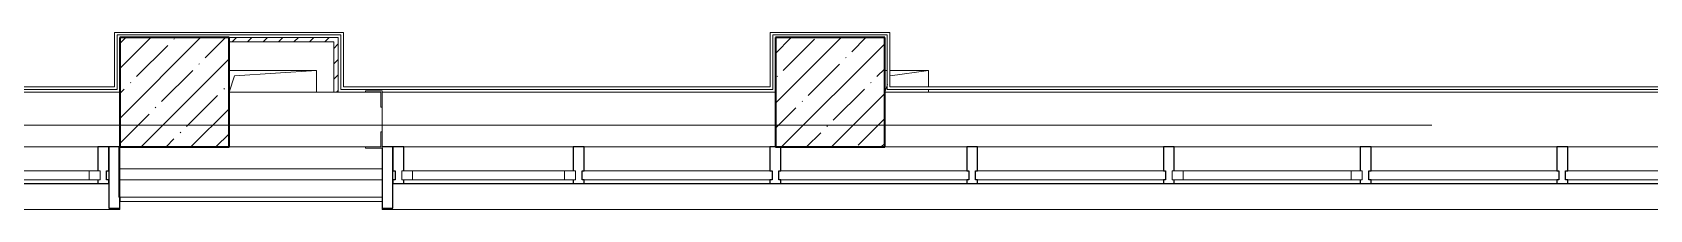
# Model space of a CAD drawing. Header units: millimetres. Extents: x 5993 to 95364, y 94667 to 143522.
# Drawn here: x 43891 to 44494, y 113919 to 113985 of the extents above; entities that cross this region are included whole.
import ezdxf

# ---------------------------------------------------------------- set-up
doc = ezdxf.new("R2010")
doc.units = ezdxf.units.MM
doc.linetypes.add('50_200_ШТРИХ_1Т_ш5_п1_п1_', pattern=[1400, 1000, -200, 0, -200])
doc.linetypes.add('Штрих короткий', pattern=[300, 150, -150])
for name, color, linetype, lineweight in [('0-2', 7, 'Continuous', 9), ('S-GRID-____-OTLN-1', 7, '50_200_ШТРИХ_1Т_ш5_п1_п1_', 9), ('Импосты витража', 7, 'Continuous', 9), ('Импосты витража-1', 7, 'Continuous', 25), ('Каркас_Импост', 7, 'Continuous', 13), ('Каркас_Импост-1', 7, 'Continuous', 9), ('Несущие колонны', 7, 'Continuous', 9), ('Несущие колонны-1', 7, 'Continuous', 35), ('Обобщенные модели', 7, 'Continuous', 9), ('Общие ребра', 7, 'Continuous', 9), ('Окна', 7, 'Continuous', 9), ('Остекление-1', 7, 'Continuous', 9), ('Перемычка-1', 7, 'Штрих короткий', 9), ('Стены', 7, 'Continuous', 9), ('Стены-1', 7, 'Continuous', 13)]:
    doc.layers.add(name, color=color, linetype=linetype, lineweight=lineweight)
doc.layers.add('Штриховка разреза-4', color=7, linetype='Continuous', lineweight=5, true_color=0x0080ff)

# ---------------------------------------------------------------- blocks, each defined once
blk = doc.blocks.new('BSC_Колонна _Прямоугольная - 500х500-V75-АИ2_01_План напольных покрытий и плинтусов 1го этажа _Часть 2_')
at = {"layer": 'Несущие колонны'}
h = blk.add_hatch(dxfattribs=at)
h.set_pattern_fill('FP_85', color=256, style=0, pattern_type=2)
h.set_pattern_definition([(45, (-31400, -150), (-114.04925, 114.04925), []), (45, (-31285.95, -150), (-114.04925, 114.04925), [201.613, -40.323, 3.353, -36.97])])
h.paths.add_polyline_path([(-250, -250), (250, -250), (250, 250), (-250, 250), (-250, 200.1)], flags=0)
at = {"layer": 'Несущие колонны-1'}
for p, q in [((250, 250), (-250, 250)), ((-250, 250), (-250, -250)), ((250, -250), (250, 250)), ((-250, -250), (250, -250))]:
    blk.add_line(p, q, dxfattribs=at)
blk = doc.blocks.new('BSC_Колонна _Прямоугольная - 500х500-V92-АИ2_01_План напольных покрытий и плинтусов 1го этажа _Часть 2_')
at = {"layer": 'Несущие колонны'}
h = blk.add_hatch(dxfattribs=at)
h.set_pattern_fill('FP_111', color=256, style=0, pattern_type=2)
h.set_pattern_definition([(45, (-28400, -150), (-114.04925, 114.04925), []), (45, (-28285.95, -150), (-114.04925, 114.04925), [201.613, -40.323, 3.353, -36.97])])
h.paths.add_polyline_path([(-250, -250), (250, -250), (250, 250), (-250, 250), (-250, 200.1)], flags=0)
at = {"layer": 'Несущие колонны-1'}
for p, q in [((250, 250), (-250, 250)), ((-250, 250), (-250, -250)), ((250, -250), (250, 250)), ((-250, -250), (250, -250))]:
    blk.add_line(p, q, dxfattribs=at)
blk = doc.blocks.new('Проем_Дверь_Прямоугольный - 1800х2700h_оконные проемы-25805030-АИ2_01_План напольных покрытий и плинтусов 1го этажа _Часть 2_')
at = {"layer": 'Перемычка-1'}
for p, q in [((900, 125), (-900, 125)), ((900, -125), (-900, -125))]:
    blk.add_line(p, q, dxfattribs=at)
blk = doc.blocks.new('Прямоугольный импост - Откос НВФ_50х280 мм-25985594-АИ2_01_План напольных покрытий и плинтусов 1го этажа _Часть 2_')
at = {"layer": 'Импосты витража-1'}
for p, q in [((0, 130), (-50, 130)), ((-50, 130), (-50, -150)), ((0, -144), (0, 130)), ((-50, -150), (0, -150))]:
    blk.add_line(p, q, dxfattribs=at)
blk = doc.blocks.new('PNS_Панель прямоугольная1 - Нр_Стекло - 40мм-25343481-АИ2_01_План напольных покрытий и плинтусов 1го этажа _Часть 2_')
at = {"layer": 'Остекление-1'}
for p, q in [((-425, 40), (425, 40)), ((-435, 0), (435, 0)), ((425, 0), (-425, 0))]:
    blk.add_line(p, q, dxfattribs=at)
blk = doc.blocks.new('PNS_Панель прямоугольная2 - Нр_Стекло - 40мм-26243282-АИ2_01_План напольных покрытий и плинтусов 1го этажа _Часть 2_')
at = {"layer": 'Каркас_Импост'}
for p, q in [((-435, 0), (-435, 40)), ((-435, 40), (-385, 40)), ((-385, 40), (-385, 0)), ((435, 40), (385, 40)), ((385, 40), (385, 0)), ((435, 0), (435, 40)), ((-385, 0), (-435, 0)), ((385, 0), (435, 0))]:
    blk.add_line(p, q, dxfattribs=at)
at = {"layer": 'Каркас_Импост-1'}
for p, q in [((-385, 40), (385, 40)), ((-385, 0), (385, 0))]:
    blk.add_line(p, q, dxfattribs=at)
blk = doc.blocks.new('Прямоугольный импост - Импост структурный с накладкой - 150мм-25656012-АИ2_01_План напольных покрытий и плинтусов 1го этажа _Часть 2_')
at = {"layer": 'Импосты витража'}
for p, q in [((30275, -100), (31125, -100)), ((30275, -267), (31125, -267))]:
    blk.add_line(p, q, dxfattribs=at)
blk = doc.blocks.new('Прямоугольный импост - Импост структурный с накладкой - 150мм-V144-АИ2_01_План напольных покрытий и плинтусов 1го этажа _Часть 2_')
at = {"layer": 'Импосты витража'}
for p, q in [((31650, -100), (32025, -100)), ((31175, -267), (32025, -267))]:
    blk.add_line(p, q, dxfattribs=at)
blk = doc.blocks.new('Прямоугольный импост - Импост структурный с накладкой - 150мм-V143-АИ2_01_План напольных покрытий и плинтусов 1го этажа _Часть 2_')
at = {"layer": 'Импосты витража-1'}
for p, q in [((-25, 0), (-25, 17)), ((-25, 17), (25, 17)), ((25, 0), (15, 0)), ((15, 0), (15, -40)), ((25, 17), (25, 0)), ((-25, -150), (-25, -40)), ((15, -40), (25, -40)), ((25, -40), (25, -150)), ((25, -150), (-25, -150))]:
    blk.add_line(p, q, dxfattribs=at)
blk = doc.blocks.new('Прямоугольный импост - Импост структурный с накладкой - 150мм-V147-АИ2_01_План напольных покрытий и плинтусов 1го этажа _Часть 2_')
at = {"layer": 'Импосты витража-1'}
for p, q in [((-25, 0), (-25, 17)), ((-25, 17), (25, 17)), ((-15, 0), (-25, 0)), ((-15, -40), (-15, 0)), ((25, 0), (15, 0)), ((15, 0), (15, -40)), ((25, 17), (25, 0)), ((-25, -150), (-25, -40)), ((-25, -40), (-15, -40)), ((15, -40), (25, -40)), ((25, -40), (25, -150)), ((0, -150), (-25, -150))]:
    blk.add_line(p, q, dxfattribs=at)
blk = doc.blocks.new('Прямоугольный импост - Импост структурный с накладкой - 150мм-25647644-АИ2_01_План напольных покрытий и плинтусов 1го этажа _Часть 2_')
at = {"layer": 'Импосты витража-1'}
for p, q in [((-25, 0), (-25, 17)), ((-25, 17), (25, 17)), ((-15, 0), (-25, 0)), ((-15, -40), (-15, 0)), ((25, 0), (15, 0)), ((15, 0), (15, -40)), ((25, 17), (25, 0)), ((-25, -150), (-25, -40)), ((-25, -40), (-15, -40)), ((15, -40), (25, -40)), ((25, -40), (25, -150)), ((25, -150), (-25, -150))]:
    blk.add_line(p, q, dxfattribs=at)
blk = doc.blocks.new('Прямоугольный импост - Импост структурный с накладкой - 150мм-25647633-АИ2_01_План напольных покрытий и плинтусов 1го этажа _Часть 2_')
at = {"layer": 'Импосты витража-1'}
for p, q in [((-25, 0), (-25, 17)), ((-25, 17), (25, 17)), ((-15, 0), (-25, 0)), ((-15, -40), (-15, 0)), ((25, 17), (25, 0)), ((-25, -150), (-25, -40)), ((-25, -40), (-15, -40)), ((25, -40), (25, -150)), ((25, -150), (-25, -150))]:
    blk.add_line(p, q, dxfattribs=at)
blk = doc.blocks.new('PNS_Панель прямоугольная2 - Нр_Стекло - 40мм-26864621-АИ2_01_План напольных покрытий и плинтусов 1го этажа _Часть 2_')
at = {"layer": 'Каркас_Импост'}
for p, q in [((-397.5, 0), (-397.5, 40)), ((-397.5, 40), (-347.5, 40)), ((-347.5, 40), (-347.5, 0)), ((397.5, 40), (347.5, 40)), ((347.5, 40), (347.5, 0)), ((397.5, 0), (397.5, 40)), ((-347.5, 0), (-397.5, 0)), ((347.5, 0), (397.5, 0))]:
    blk.add_line(p, q, dxfattribs=at)
at = {"layer": 'Каркас_Импост-1'}
for p, q in [((-347.5, 40), (347.5, 40)), ((-347.5, 0), (347.5, 0))]:
    blk.add_line(p, q, dxfattribs=at)
blk = doc.blocks.new('Прямоугольный импост - Импост структурный с накладкой - 150мм-25647642-АИ2_01_План напольных покрытий и плинтусов 1го этажа _Часть 2_')
at = {"layer": 'Импосты витража'}
for p, q in [((93625, -100), (94400, -100)), ((93625, -267), (94400, -267))]:
    blk.add_line(p, q, dxfattribs=at)
blk = doc.blocks.new('PNS_Панель прямоугольная2 - Нр_Стекло - 40мм-26243474-АИ2_01_План напольных покрытий и плинтусов 1го этажа _Часть 2_')
at = {"layer": 'Каркас_Импост'}
for p, q in [((-397.5, 0), (-397.5, 40)), ((-397.5, 40), (-347.5, 40)), ((-347.5, 40), (-347.5, 0)), ((397.5, 40), (347.5, 40)), ((347.5, 40), (347.5, 0)), ((397.5, 0), (397.5, 40)), ((-347.5, 0), (-397.5, 0)), ((347.5, 0), (397.5, 0))]:
    blk.add_line(p, q, dxfattribs=at)
at = {"layer": 'Каркас_Импост-1'}
for p, q in [((-347.5, 40), (347.5, 40)), ((-347.5, 0), (347.5, 0))]:
    blk.add_line(p, q, dxfattribs=at)
blk = doc.blocks.new('Прямоугольный импост - Откос НВФ_50х280 мм-V152-АИ2_01_План напольных покрытий и плинтусов 1го этажа _Часть 2_')
at = {"layer": 'Импосты витража-1'}
for p, q in [((-50, 130), (0, 130)), ((-50, -150), (-50, 130)), ((0, 130), (0, -150)), ((0, -150), (-50, -150))]:
    blk.add_line(p, q, dxfattribs=at)
blk = doc.blocks.new('Фахверк_СКБ_Уголок - 250_2700-27497298-АИ2_01_План напольных покрытий и плинтусов 1го этажа _Часть 2_')
at = {"layer": 'Обобщенные модели'}
for p, q in [((200, 181), (125, 181)), ((125, 181), (125, 106)), ((131, 106), (131, 175)), ((131, 175), (200, 175)), ((200, 175), (200, 181)), ((125, 106), (131, 106)), ((131, -6), (125, -6)), ((125, -6), (125, -81)), ((131, -75), (131, -6)), ((125, -81), (200, -81)), ((200, -75), (131, -75)), ((200, -81), (200, -75))]:
    blk.add_line(p, q, dxfattribs=at)
blk = doc.blocks.new('AR_Отверстие прямоугольное _в плите_ - AR_Отверстие прямоугольное _в плите_-V212-АИ2_01_План напольных покрытий и плинтусов 1го этажа _Часть 2_')
at = {"layer": 'Обобщенные модели'}
for p, q in [((200, 50), (-200, 50)), ((-200, -50), (-175, 25)), ((-175, 25), (200, 50)), ((200, -50), (200, 50))]:
    blk.add_line(p, q, dxfattribs=at)
blk = doc.blocks.new('AR_Отверстие прямоугольное _в плите_ - AR_Отверстие прямоугольное _в плите_-V231-АИ2_01_План напольных покрытий и плинтусов 1го этажа _Часть 2_')
at = {"layer": 'Обобщенные модели'}
for p, q in [((-88, 50), (-100, 50)), ((100, 50), (-76, 50)), ((-76, 22), (-75, 25)), ((-75, 25), (100, 50)), ((100, -26), (100, 50)), ((-100, -50), (-88, -14)), ((100, -50), (100, -38))]:
    blk.add_line(p, q, dxfattribs=at)
blk = doc.blocks.new('Отлив_СКБ - Отлив витража_120_НВФ-31885687-АИ2_01_План напольных покрытий и плинтусов 1го этажа _Часть 2_')
at = {"layer": 'Окна'}
for p, q in [((1750, -2), (50, -2)), ((0, -120), (0, -113)), ((0, -120), (1800, -120)), ((1800, -113), (1800, -120))]:
    blk.add_line(p, q, dxfattribs=at)
blk = doc.blocks.new('Отлив_СКБ - Отлив витража_120_НВФ-31884259-АИ2_01_План напольных покрытий и плинтусов 1го этажа _Часть 2_')
at = {"layer": 'Окна'}
for p, q in [((10750, -2), (50, -2)), ((0, -120), (0, -113)), ((0, -120), (10800, -120)), ((10800, -113), (10800, -120))]:
    blk.add_line(p, q, dxfattribs=at)

msp = doc.modelspace()

# ---------------------------------------------------------------- linework, layer by layer
at = {"layer": 'S-GRID-____-OTLN-1', "color": 251, "ltscale": 0.6, "true_color": 0x636466}
msp.add_line((50293.31, 113950.37), (41443.97, 113950.37), dxfattribs=at)
at = {"layer": 'Общие ребра'}
for p, q in [((44021.63, 113934.09), (43923.63, 113934.09)), ((44021.63, 113930.02), (43923.63, 113930.02))]:
    msp.add_line(p, q, dxfattribs=at)
at = {"layer": 'Стены'}
for p, q in [((43922, 113964.54), (43922, 113984.88)), ((43922, 113984.88), (44007.3, 113984.88)), ((44007.3, 113984.88), (44007.3, 113964.54)), ((44166.19, 113964.54), (44166.19, 113984.88)), ((44166.19, 113984.88), (44210.79, 113984.88)), ((44210.79, 113984.88), (44210.79, 113964.54)), ((43922.98, 113983.91), (43922.98, 113963.56)), ((44006.33, 113983.91), (43922.98, 113983.91)), ((44006.33, 113963.56), (44006.33, 113983.91)), ((44167.16, 113983.91), (44167.16, 113963.56)), ((44209.81, 113983.91), (44167.16, 113983.91)), ((44209.81, 113963.56), (44209.81, 113983.91)), ((43922.98, 113963.56), (43749.93, 113963.56)), ((43750.91, 113964.54), (43922, 113964.54)), ((43777.44, 113962.58), (43923.95, 113962.58)), ((44167.16, 113963.56), (44006.33, 113963.56)), ((44007.3, 113964.54), (44166.19, 113964.54)), ((44021.63, 113962.58), (44168.14, 113962.58)), ((44208.84, 113962.58), (44656.51, 113962.58)), ((44655.54, 113963.56), (44209.81, 113963.56)), ((44210.79, 113964.54), (44654.56, 113964.54))]:
    msp.add_line(p, q, dxfattribs=at)
at = {"layer": 'Стены-1'}
for p, q in [((44005.35, 113982.93), (43964.65, 113982.93)), ((43964.65, 113981.3), (44003.72, 113981.3)), ((44003.72, 113981.3), (44003.72, 113962.58)), ((44005.35, 113962.58), (44005.35, 113982.93)), ((44015.52, 113962.58), (43964.65, 113962.58)), ((44003.72, 113962.58), (44005.35, 113962.58)), ((44021.63, 113947.85), (44021.63, 113956.97)), ((43923.95, 113942.23), (43923.63, 113942.23)), ((43923.63, 113942.23), (43923.63, 113923.51)), ((43964.65, 113942.23), (44015.52, 113942.23)), ((44015.52, 113942.23), (43964.65, 113942.23)), ((44021.63, 113923.51), (44021.63, 113941.75)), ((43923.63, 113923.51), (44021.63, 113923.51)), ((44021.63, 113923.51), (43924.04, 113923.51)), ((43924.04, 113923.51), (43924.04, 113921.88)), ((43924.04, 113921.88), (44021.63, 113921.88)), ((44021.63, 113921.88), (44021.63, 113923.51))]:
    msp.add_line(p, q, dxfattribs=at)
at = {"layer": 'Штриховка разреза-4'}
for p, q in [((43965.81, 113981.3), (43967.44, 113982.93)), ((43971.57, 113981.3), (43973.2, 113982.93)), ((43977.32, 113981.3), (43978.95, 113982.93)), ((43983.08, 113981.3), (43984.71, 113982.93)), ((43988.84, 113981.3), (43990.46, 113982.93)), ((43994.59, 113981.3), (43996.22, 113982.93)), ((44000.35, 113981.3), (44001.97, 113982.93)), ((44003.72, 113978.92), (44005.35, 113980.55)), ((44003.72, 113973.17), (44005.35, 113974.8)), ((44003.72, 113967.41), (44005.35, 113969.04)), ((44004.65, 113962.58), (44005.35, 113963.28))]:
    msp.add_line(p, q, dxfattribs=at)

# ---------------------------------------------------------------- block references
at = {"layer": '0-2', "xscale": 0.08139549610658335, "yscale": 0.08139549610658335, "zscale": 0.08139549610658335}
for name, p in [('BSC_Колонна _Прямоугольная - 500х500-V92-АИ2_01_План напольных покрытий и плинтусов 1го этажа _Часть 2_', (43944.3, 113962.58)), ('BSC_Колонна _Прямоугольная - 500х500-V75-АИ2_01_План напольных покрытий и плинтусов 1го этажа _Часть 2_', (44188.49, 113962.58)), ('AR_Отверстие прямоугольное _в плите_ - AR_Отверстие прямоугольное _в плите_-V212-АИ2_01_План напольных покрытий и плинтусов 1го этажа _Часть 2_', (43980.93, 113966.65)), ('AR_Отверстие прямоугольное _в плите_ - AR_Отверстие прямоугольное _в плите_-V231-АИ2_01_План напольных покрытий и плинтусов 1го этажа _Часть 2_', (44216.98, 113966.65)), ('Проем_Дверь_Прямоугольный - 1800х2700h_оконные проемы-25805030-АИ2_01_План напольных покрытий и плинтусов 1го этажа _Часть 2_', (43850.7, 113952.41)), ('Проем_Дверь_Прямоугольный - 1800х2700h_оконные проемы-25805030-АИ2_01_План напольных покрытий и плинтусов 1го этажа _Часть 2_', (44094.88, 113952.41)), ('Прямоугольный импост - Импост структурный с накладкой - 150мм-25647642-АИ2_01_План напольных покрытий и плинтусов 1го этажа _Часть 2_', (36232.08, 113950.37)), ('Прямоугольный импост - Импост структурный с накладкой - 150мм-25647642-АИ2_01_План напольных покрытий и плинтусов 1го этажа _Часть 2_', (36409.11, 113950.37)), ('Прямоугольный импост - Импост структурный с накладкой - 150мм-25656012-АИ2_01_План напольных покрытий и плинтусов 1го этажа _Часть 2_', (41632.67, 113950.37)), ('Прямоугольный импост - Импост структурный с накладкой - 150мм-V144-АИ2_01_План напольных покрытий и плинтусов 1го этажа _Часть 2_', (41632.67, 113950.37)), ('Прямоугольный импост - Импост структурный с накладкой - 150мм-25656012-АИ2_01_План напольных покрытий и плинтусов 1го этажа _Часть 2_', (41779.18, 113950.37)), ('Прямоугольный импост - Импост структурный с накладкой - 150мм-25656012-АИ2_01_План напольных покрытий и плинтусов 1го этажа _Часть 2_', (41852.44, 113950.37)), ('Прямоугольный импост - Импост структурный с накладкой - 150мм-25656012-АИ2_01_План напольных покрытий и плинтусов 1го этажа _Часть 2_', (41925.69, 113950.37)), ('Прямоугольный импост - Импост структурный с накладкой - 150мм-25656012-АИ2_01_План напольных покрытий и плинтусов 1го этажа _Часть 2_', (41998.95, 113950.37)), ('PNS_Панель прямоугольная2 - Нр_Стекло - 40мм-26243474-АИ2_01_План напольных покрытий и плинтусов 1го этажа _Часть 2_', (43884.27, 113930.02)), ('PNS_Панель прямоугольная2 - Нр_Стекло - 40мм-26864621-АИ2_01_План напольных покрытий и плинтусов 1го этажа _Часть 2_', (44061.31, 113930.02)), ('PNS_Панель прямоугольная1 - Нр_Стекло - 40мм-25343481-АИ2_01_План напольных покрытий и плинтусов 1го этажа _Часть 2_', (44131.51, 113930.02)), ('PNS_Панель прямоугольная1 - Нр_Стекло - 40мм-25343481-АИ2_01_План напольных покрытий и плинтусов 1го этажа _Часть 2_', (44204.77, 113930.02)), ('PNS_Панель прямоугольная1 - Нр_Стекло - 40мм-25343481-АИ2_01_План напольных покрытий и плинтусов 1го этажа _Часть 2_', (44278.02, 113930.02)), ('PNS_Панель прямоугольная2 - Нр_Стекло - 40мм-26243282-АИ2_01_План напольных покрытий и плинтусов 1го этажа _Часть 2_', (44351.28, 113930.02)), ('PNS_Панель прямоугольная1 - Нр_Стекло - 40мм-25343481-АИ2_01_План напольных покрытий и плинтусов 1го этажа _Часть 2_', (44424.54, 113930.02)), ('PNS_Панель прямоугольная1 - Нр_Стекло - 40мм-25343481-АИ2_01_План напольных покрытий и плинтусов 1го этажа _Часть 2_', (44497.79, 113930.02)), ('Отлив_СКБ - Отлив витража_120_НВФ-31885687-АИ2_01_План напольных покрытий и плинтусов 1го этажа _Часть 2_', (43777.44, 113928.64)), ('Отлив_СКБ - Отлив витража_120_НВФ-31884259-АИ2_01_План напольных покрытий и плинтусов 1го этажа _Часть 2_', (44021.63, 113928.64))]:
    msp.add_blockref(name, p, dxfattribs=at)
at = {"layer": '0-2', "xscale": 0.08139549610658335, "yscale": 0.08139549610658335, "zscale": 0.08139549610658335, "rotation": 180}
for name, p in [('Фахверк_СКБ_Уголок - 250_2700-27497298-АИ2_01_План напольных покрытий и плинтусов 1го этажа _Часть 2_', (44031.8, 113956.48)), ('Прямоугольный импост - Откос НВФ_50х280 мм-25985594-АИ2_01_План напольных покрытий и плинтусов 1го этажа _Часть 2_', (44021.63, 113930.02))]:
    msp.add_blockref(name, p, dxfattribs=at)
at = {"layer": '0-2', "extrusion": (0, 0, -1), "xscale": 0.08139549610658335, "yscale": 0.08139549610658335, "zscale": 0.08139549610658335, "rotation": 180}
for name, p in [('Прямоугольный импост - Импост структурный с накладкой - 150мм-V143-АИ2_01_План напольных покрытий и плинтусов 1го этажа _Часть 2_', (-43917.85, 113930.02)), ('Прямоугольный импост - Откос НВФ_50х280 мм-V152-АИ2_01_План напольных покрытий и плинтусов 1го этажа _Часть 2_', (-43923.95, 113930.02)), ('Прямоугольный импост - Импост структурный с накладкой - 150мм-25647633-АИ2_01_План напольных покрытий и плинтусов 1го этажа _Часть 2_', (-44027.73, 113930.02)), ('Прямоугольный импост - Импост структурный с накладкой - 150мм-V143-АИ2_01_План напольных покрытий и плинтусов 1го этажа _Часть 2_', (-44094.88, 113930.02)), ('Прямоугольный импост - Импост структурный с накладкой - 150мм-V147-АИ2_01_План напольных покрытий и плинтусов 1го этажа _Часть 2_', (-44168.14, 113930.02)), ('Прямоугольный импост - Импост структурный с накладкой - 150мм-25647644-АИ2_01_План напольных покрытий и плинтусов 1го этажа _Часть 2_', (-44241.4, 113930.02)), ('Прямоугольный импост - Импост структурный с накладкой - 150мм-25647633-АИ2_01_План напольных покрытий и плинтусов 1го этажа _Часть 2_', (-44314.65, 113930.02)), ('Прямоугольный импост - Импост структурный с накладкой - 150мм-V143-АИ2_01_План напольных покрытий и плинтусов 1го этажа _Часть 2_', (-44387.91, 113930.02)), ('Прямоугольный импост - Импост структурный с накладкой - 150мм-25647644-АИ2_01_План напольных покрытий и плинтусов 1го этажа _Часть 2_', (-44461.16, 113930.02))]:
    msp.add_blockref(name, p, dxfattribs=at)

doc.saveas('drawing.dxf')
